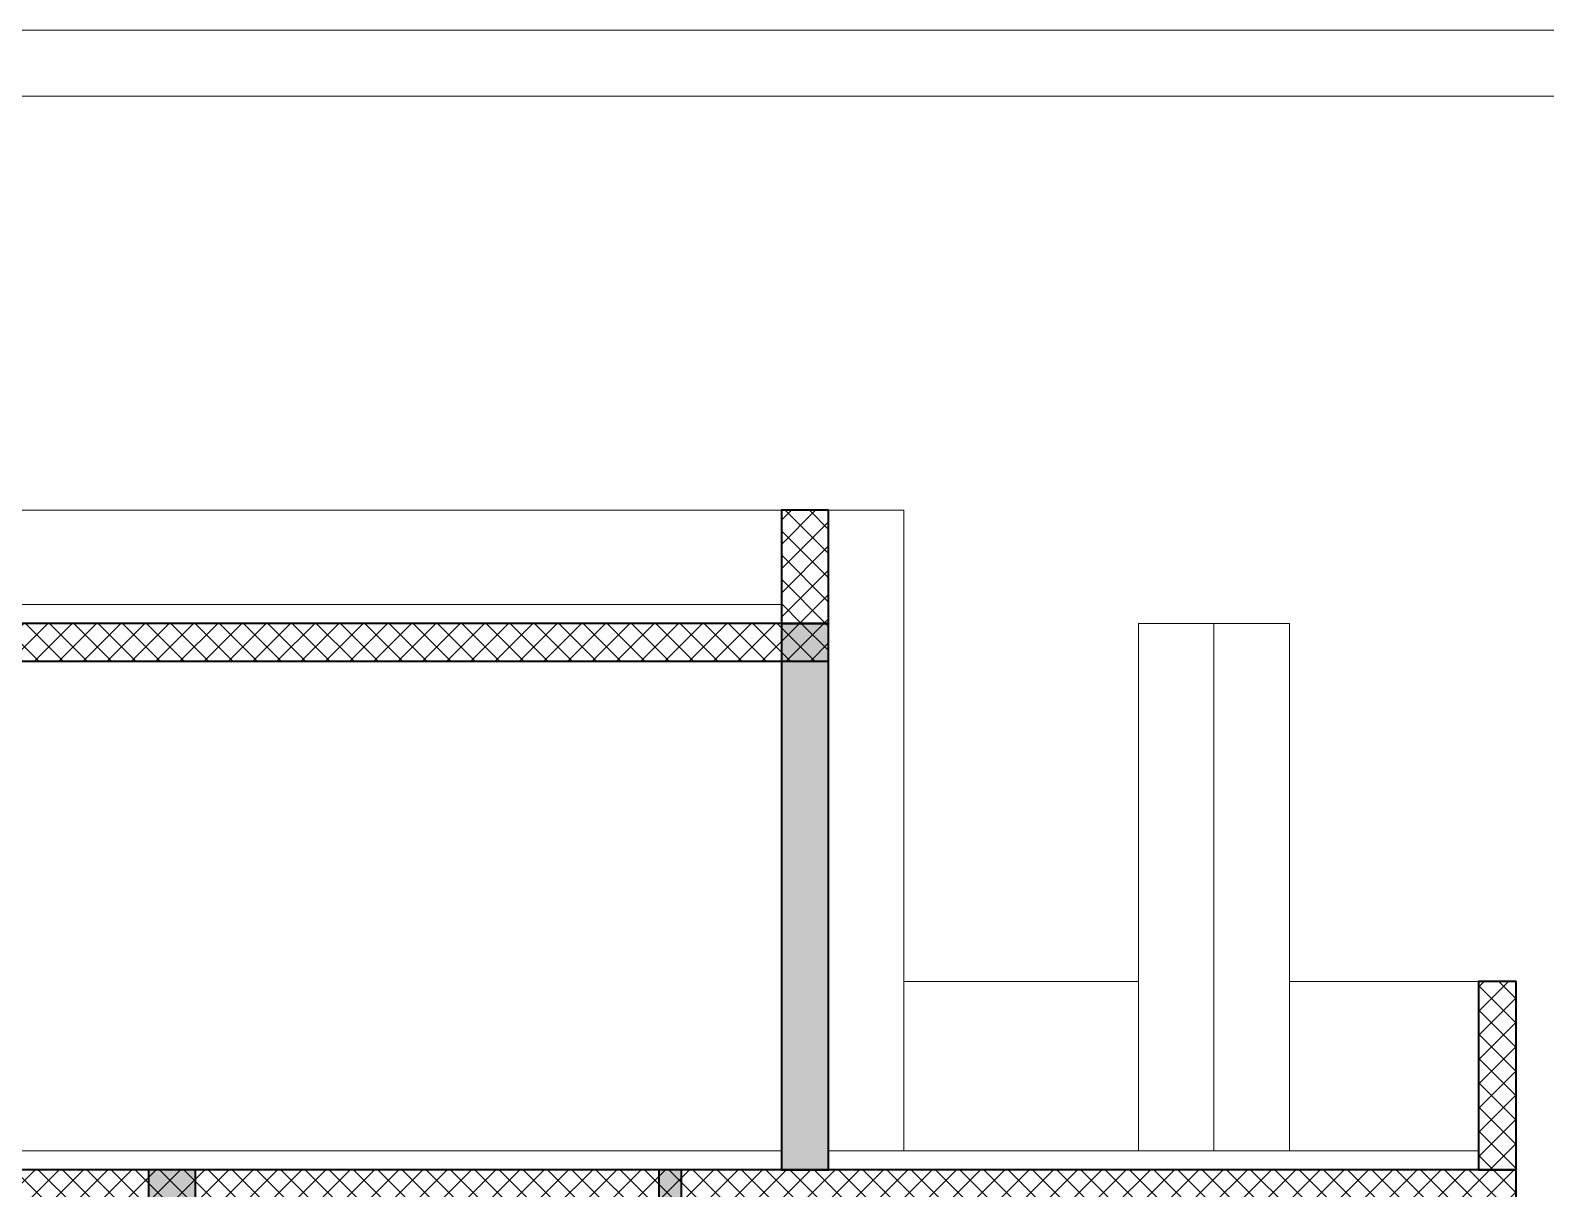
# Model space of a CAD drawing. Header units: millimetres. Extents: x -15634 to 67596, y -3027 to 55843.
# Drawn here: x 36258 to 44301, y 49696 to 55843 of the extents above; entities that cross this region are included whole.
import ezdxf

# ---------------------------------------------------------------- set-up
doc = ezdxf.new("R2010")
doc.units = ezdxf.units.MM
doc.header["$MEASUREMENT"] = 0
doc.set_wipeout_variables(frame=1)
doc.linetypes.add('Wipeout_Contour', pattern=[1000, 0, -1000])
for name, color, linetype, lineweight in [('2D Drafting - General_Pen_No__1', 7, 'Continuous', 13), ('Structural - Bearing_Pen_No__1', 7, 'Continuous', 13), ('Structural - Bearing_Pen_No__101', 252, 'Continuous', 13), ('Structural - Bearing_Pen_No__7', 7, 'Continuous', 35)]:
    doc.layers.add(name, color=color, linetype=linetype, lineweight=lineweight)
doc.layers.add('aaaa oxhakat', color=7, linetype='Continuous')
doc.layers.add('Structural - Bearing', color=7, linetype='Continuous')
for name, color, linetype, lineweight, true_color in [('aaaa oxhakat _Pen_No__82', 7, 'Continuous', 20, 0xaaaaaa), ('Structural - Bearing_Pen_No__61', 7, 'Continuous', 20, 0x6a6a6a), ('Structural - Bearing_Pen_No__82', 7, 'Continuous', 20, 0xaaaaaa)]:
    doc.layers.add(name, color=color, linetype=linetype, lineweight=lineweight, true_color=true_color)
pattern_1 = [(45, (0, 0), (-64.34671, 64.34671), []), (135, (0, 0), (64.34671, 64.34671), [])]

msp = doc.modelspace()

# ---------------------------------------------------------------- hatches: boundary and pattern name
at = {"layer": 'Structural - Bearing_Pen_No__101', "linetype": 'Continuous', "lineweight": 13}
msp.add_hatch(color=252, dxfattribs=at).paths.add_polyline_path([(39594.4, 46895.6), (39714.4, 46895.6), (39714.4, 49795.6), (39594.4, 49795.6)])

# ---------------------------------------------------------------- linework, layer by layer
at = {"layer": 'aaaa oxhakat _Pen_No__82', "color": 253, "linetype": 'Continuous', "lineweight": 20, "true_color": 0xaaaaaa}
for p, q in [((40894.5, 53295.6), (40494.4, 53295.6)), ((40894.5, 52695.6), (40894.5, 53295.6))]:
    msp.add_line(p, q, dxfattribs=at)
at = {"layer": 'Structural - Bearing_Pen_No__1', "color": 7, "linetype": 'Continuous', "lineweight": 13}
for p, q in [((40494.4, 52695.6), (40494.4, 53295.6)), ((44144.4, 49795.6), (44144.4, 50795.6)), ((37134.4, 49795.6), (39594.4, 49795.6)), ((37134.4, 49095.6), (37134.4, 49795.6)), ((39594.4, 46895.6), (39594.4, 49795.6)), ((39714.4, 49795.6), (40244.4, 49795.6)), ((39714.4, 46895.6), (39714.4, 49795.6))]:
    msp.add_line(p, q, dxfattribs=at)
at = {"layer": 'Structural - Bearing_Pen_No__7', "color": 7, "linetype": 'Continuous', "lineweight": 35, "flags": 128}
msp.add_lwpolyline([(39594.4, 46895.6), (39714.4, 46895.6), (39714.4, 49795.6), (39594.4, 49795.6)], close=True, dxfattribs=at)

# ---------------------------------------------------------------- wipeouts: each hides what was drawn before it
at = {"color": 254, "linetype": 'Wipeout_Contour', "lineweight": 0, "ltscale": 251785.959452}
msp.add_wipeout([(36884.4, 52495.6), (36484.4, 52495.6), (36484.4, 49795.6), (36884.4, 49795.6)], dxfattribs=at).dxf.layer = 'aaaa oxhakat'
at = {"color": 254, "linetype": 'Wipeout_Contour', "lineweight": 0, "ltscale": 246408.347734}
msp.add_wipeout([(20044.4, 53295.6), (20044.4, 52695.6), (40244.4, 52695.6), (40244.4, 53295.6)], dxfattribs=at).dxf.layer = 'Structural - Bearing'
at = {"color": 254, "linetype": 'Wipeout_Contour', "lineweight": 0, "ltscale": 261805.319647}
msp.add_wipeout([(40494.4, 51395.6), (40494.5, 51395.6), (40494.5, 51445.6), (40494.4, 51445.6)], dxfattribs=at).dxf.layer = 'Structural - Bearing'
at = {"color": 254, "linetype": 'Wipeout_Contour', "lineweight": 0, "ltscale": 260880.938}
msp.add_wipeout([(40894.5, 50795.6), (40894.5, 49795.6), (42140.5, 49795.6), (42140.5, 50795.6)], dxfattribs=at).dxf.layer = 'Structural - Bearing'
at = {"color": 254, "linetype": 'Wipeout_Contour', "lineweight": 0, "ltscale": 265846.317396}
msp.add_wipeout([(42940.5, 49795.6), (43944.4, 49795.6), (43944.4, 50795.6), (42940.5, 50795.6)], dxfattribs=at).dxf.layer = 'Structural - Bearing'
at = {"color": 254, "linetype": 'Wipeout_Contour', "lineweight": 0, "ltscale": 256807.808663}
msp.add_wipeout([(40494.4, 49795.6), (40494.5, 49795.6), (40494.5, 49845.6), (40494.4, 49845.6)], dxfattribs=at).dxf.layer = 'Structural - Bearing'

# ---------------------------------------------------------------- next in the draw order: hatches: boundary and pattern name
at = {"layer": 'Structural - Bearing_Pen_No__1', "linetype": 'Continuous', "lineweight": 13}
h = msp.add_hatch(dxfattribs=at)
h.set_pattern_fill('CONCRETE_BLOCK', style=0, pattern_type=2)
h.set_pattern_definition(pattern_1)
h.paths.add_polyline_path([(40494.4, 53295.6), (40244.4, 53295.6), (40244.4, 52695.6), (40494.4, 52695.6)])
h = msp.add_hatch(dxfattribs=at)
h.set_pattern_fill('CONCRETE_BLOCK', style=0, pattern_type=2)
h.set_pattern_definition(pattern_1)
h.paths.add_polyline_path([(40494.4, 52495.6), (40494.4, 52695.6), (2994.4, 52695.6), (2994.4, 52495.6)])
h = msp.add_hatch(dxfattribs=at)
h.set_pattern_fill('CONCRETE_BLOCK', style=0, pattern_type=2)
h.set_pattern_definition(pattern_1)
h.paths.add_polyline_path([(44144.4, 50795.6), (43944.4, 50795.6), (43944.4, 49795.6), (44144.4, 49795.6)])
at = {"layer": 'Structural - Bearing_Pen_No__101', "linetype": 'Continuous', "lineweight": 13}
msp.add_hatch(color=252, dxfattribs=at).paths.add_polyline_path([(36884.4, 49795.6), (36884.4, 49095.6), (37134.4, 49095.6), (37134.4, 49795.6)])

# ---------------------------------------------------------------- next in the draw order: linework, layer by layer
at = {"layer": 'aaaa oxhakat _Pen_No__82', "color": 253, "linetype": 'Continuous', "lineweight": 20, "true_color": 0xaaaaaa}
msp.add_line((40894.5, 49895.6), (40894.5, 52695.6), dxfattribs=at)
at = {"layer": 'Structural - Bearing_Pen_No__1', "color": 7, "linetype": 'Continuous', "lineweight": 13}
for p, q in [((40244.4, 53295.6), (40494.4, 53295.6)), ((40244.4, 52695.6), (40244.4, 53295.6)), ((32094.4, 52695.6), (40244.4, 52695.6)), ((40244.4, 49795.6), (40244.4, 52695.6)), ((2994.4, 52495.6), (40494.4, 52495.6)), ((43944.4, 50795.6), (44144.4, 50795.6)), ((43944.4, 49795.6), (43944.4, 50795.6)), ((32094.4, 49795.6), (36884.4, 49795.6)), ((36884.4, 49095.6), (36884.4, 49795.6))]:
    msp.add_line(p, q, dxfattribs=at)
at = {"layer": 'Structural - Bearing_Pen_No__61', "color": 251, "linetype": 'Continuous', "lineweight": 20, "true_color": 0x6a6a6a}
for points in [[(3244.4, 52795.6), (40244.4, 52795.6)], [(32094.4, 49895.6), (40244.4, 49895.6)]]:
    msp.add_lwpolyline(points, dxfattribs=at)
at = {"layer": 'Structural - Bearing_Pen_No__7', "color": 7, "linetype": 'Continuous', "lineweight": 35, "flags": 128}
for points in [[(40494.4, 53295.6), (40244.4, 53295.6), (40244.4, 52695.6), (40494.4, 52695.6)], [(40494.4, 52495.6), (40494.4, 52695.6), (2994.4, 52695.6), (2994.4, 52495.6)], [(44144.4, 50795.6), (43944.4, 50795.6), (43944.4, 49795.6), (44144.4, 49795.6)], [(36884.4, 49795.6), (36884.4, 49095.6), (37134.4, 49095.6), (37134.4, 49795.6)]]:
    msp.add_lwpolyline(points, close=True, dxfattribs=at)
at = {"layer": 'Structural - Bearing_Pen_No__82', "color": 253, "linetype": 'Continuous', "lineweight": 20, "true_color": 0xaaaaaa}
msp.add_line((20044.4, 53295.6), (40244.4, 53295.6), dxfattribs=at)

# ---------------------------------------------------------------- next in the draw order: wipeouts: each hides what was drawn before it
at = {"color": 254, "linetype": 'Wipeout_Contour', "lineweight": 0, "ltscale": 266945.508098}
msp.add_wipeout([(42540.5, 52695.6), (42540.5, 49795.6), (42940.5, 49795.6), (42940.5, 52695.6)], dxfattribs=at).dxf.layer = 'aaaa oxhakat'
at = {"color": 254, "linetype": 'Wipeout_Contour', "lineweight": 0, "ltscale": 258365.616396}
msp.add_wipeout([(40494.4, 50795.6), (40494.4, 49845.6), (40494.5, 49845.6), (40494.5, 50795.6)], dxfattribs=at).dxf.layer = 'Structural - Bearing'

# ---------------------------------------------------------------- next in the draw order: hatches: boundary and pattern name
at = {"layer": 'Structural - Bearing_Pen_No__101', "linetype": 'Continuous', "lineweight": 13}
msp.add_hatch(color=252, dxfattribs=at).paths.add_polyline_path([(40494.4, 49795.6), (40494.4, 52695.6), (40244.4, 52695.6), (40244.4, 49795.6)])

# ---------------------------------------------------------------- next in the draw order: linework, layer by layer
at = {"layer": 'aaaa oxhakat _Pen_No__82', "color": 253, "linetype": 'Continuous', "lineweight": 20, "true_color": 0xaaaaaa}
msp.add_line((42940.5, 49895.6), (42940.5, 52695.6), dxfattribs=at)
at = {"layer": 'Structural - Bearing_Pen_No__1', "color": 7, "linetype": 'Continuous', "lineweight": 13}
msp.add_line((40494.4, 49795.6), (40494.4, 52495.6), dxfattribs=at)
at = {"layer": 'Structural - Bearing_Pen_No__7', "color": 7, "linetype": 'Continuous', "lineweight": 35, "flags": 128}
msp.add_lwpolyline([(40494.4, 49795.6), (40494.4, 52695.6), (40244.4, 52695.6), (40244.4, 49795.6)], close=True, dxfattribs=at)
at = {"layer": 'Structural - Bearing_Pen_No__82', "color": 253, "linetype": 'Continuous', "lineweight": 20, "true_color": 0xaaaaaa}
msp.add_line((42940.5, 50795.6), (43944.4, 50795.6), dxfattribs=at)

# ---------------------------------------------------------------- next in the draw order: wipeouts: each hides what was drawn before it
at = {"color": 254, "linetype": 'Wipeout_Contour', "lineweight": 0, "ltscale": 265923.366057}
msp.add_wipeout([(42140.5, 52695.6), (42140.5, 49795.6), (42540.5, 49795.6), (42540.5, 52695.6)], dxfattribs=at).dxf.layer = 'aaaa oxhakat'

# ---------------------------------------------------------------- next in the draw order: hatches: boundary and pattern name
at = {"layer": 'Structural - Bearing_Pen_No__1', "linetype": 'Continuous', "lineweight": 13}
h = msp.add_hatch(dxfattribs=at)
h.set_pattern_fill('CONCRETE_BLOCK', style=0, pattern_type=2)
h.set_pattern_definition(pattern_1)
h.paths.add_polyline_path([(44144.4, 49595.6), (44144.4, 49795.6), (-655.6, 49795.6), (-655.6, 49595.6)])

# ---------------------------------------------------------------- next in the draw order: linework, layer by layer
at = {"layer": '2D Drafting - General_Pen_No__1', "color": 7, "linetype": 'Continuous', "lineweight": 13, "flags": 128}
for points in [[(-15634.5, -3027.2), (67595.5, -3027.2), (67595.5, 55842.8), (-15634.5, 55842.8)], [(67245.5, 55492.8), (-14234.5, 55492.8), (-14234.5, -2677.2), (67245.5, -2677.2)]]:
    msp.add_lwpolyline(points, close=True, dxfattribs=at)
at = {"layer": 'aaaa oxhakat _Pen_No__82', "color": 253, "linetype": 'Continuous', "lineweight": 20, "true_color": 0xaaaaaa}
for p, q in [((42140.5, 49895.6), (42140.5, 52695.6)), ((42140.5, 52695.6), (42540.5, 52695.6)), ((42540.5, 52695.6), (42940.5, 52695.6)), ((42540.5, 52695.6), (42540.5, 49895.6))]:
    msp.add_line(p, q, dxfattribs=at)
at = {"layer": 'Structural - Bearing_Pen_No__1', "color": 7, "linetype": 'Continuous', "lineweight": 13}
msp.add_line((40494.4, 49795.6), (43944.4, 49795.6), dxfattribs=at)
at = {"layer": 'Structural - Bearing_Pen_No__61', "color": 251, "linetype": 'Continuous', "lineweight": 20, "true_color": 0x6a6a6a}
msp.add_lwpolyline([(40494.4, 49895.6), (43944.4, 49895.6)], dxfattribs=at)
at = {"layer": 'Structural - Bearing_Pen_No__7', "color": 7, "linetype": 'Continuous', "lineweight": 35, "flags": 128}
msp.add_lwpolyline([(44144.4, 49595.6), (44144.4, 49795.6), (-655.6, 49795.6), (-655.6, 49595.6)], close=True, dxfattribs=at)
at = {"layer": 'Structural - Bearing_Pen_No__82', "color": 253, "linetype": 'Continuous', "lineweight": 20, "true_color": 0xaaaaaa}
msp.add_line((40894.5, 50795.6), (42140.5, 50795.6), dxfattribs=at)

doc.saveas('drawing.dxf')
